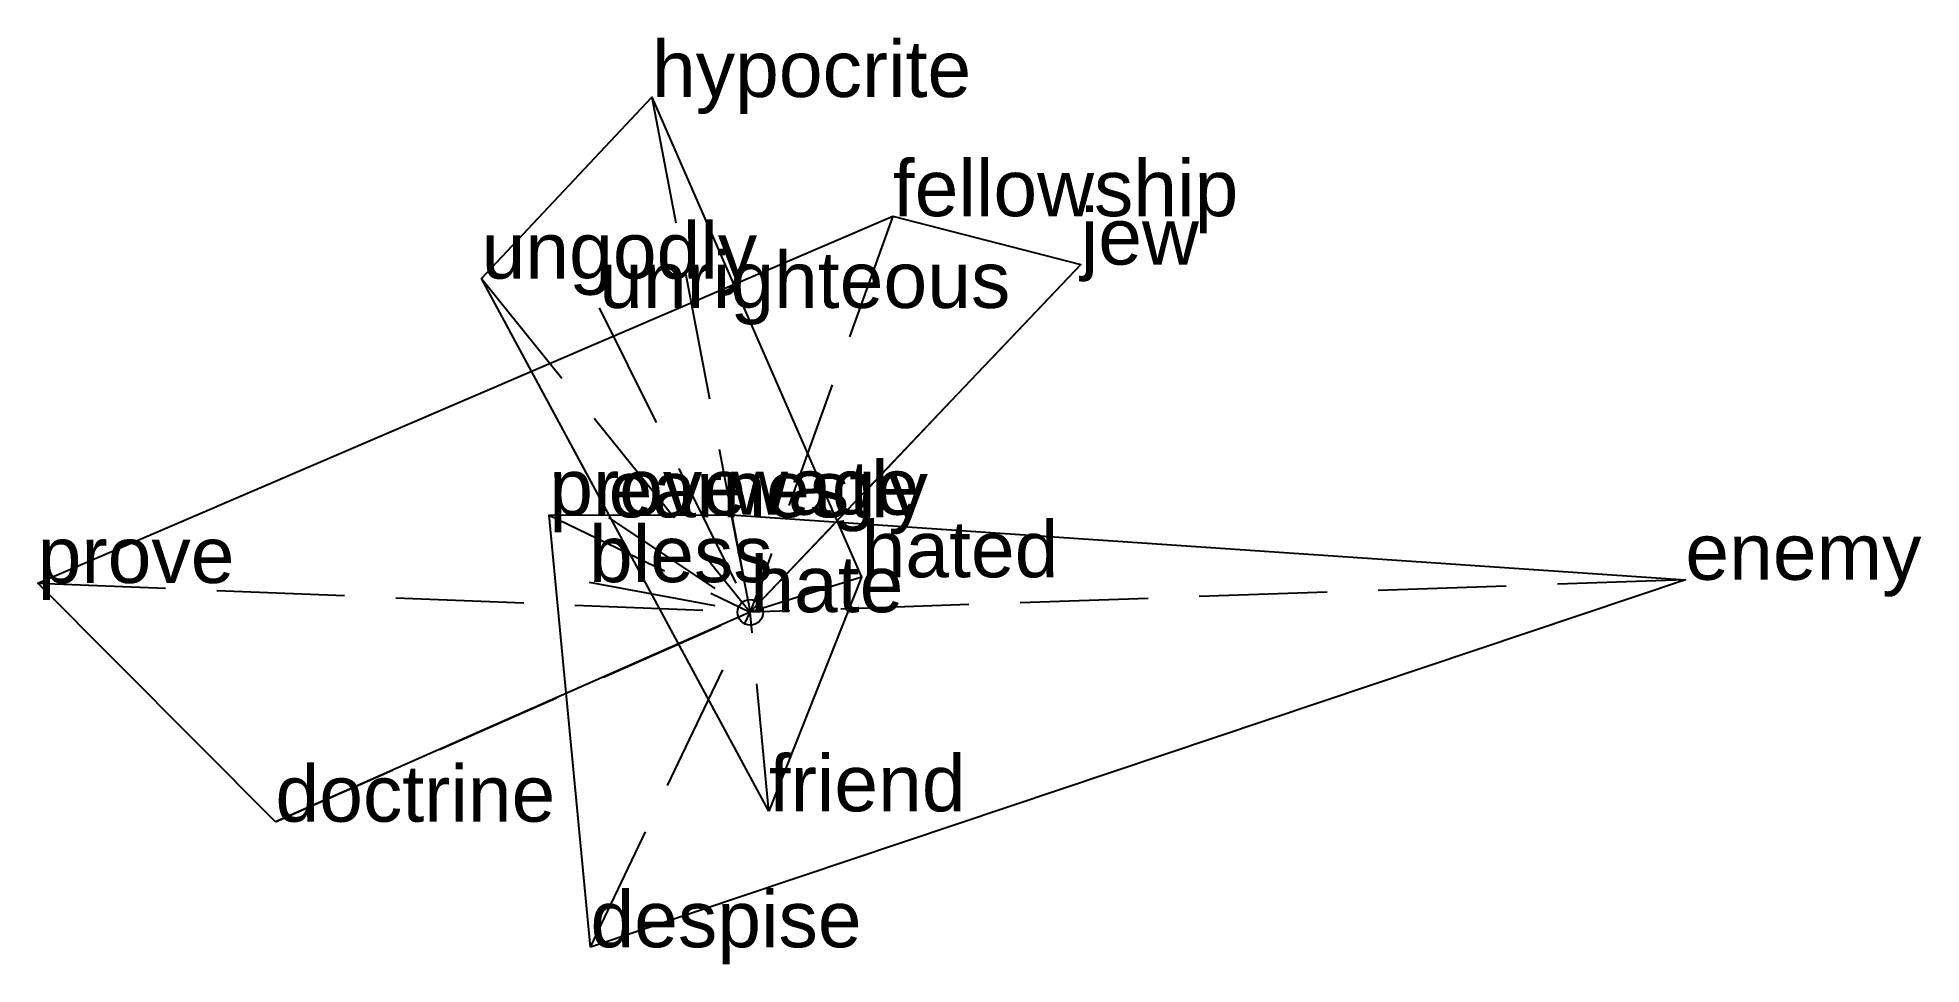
# Model space of a CAD drawing. Extents: x -1.39 to 2.29, y -0.69 to 1.12.
import ezdxf

# ---------------------------------------------------------------- set-up
doc = ezdxf.new("R2010")
doc.units = 0
doc.linetypes.add('DASHED2', pattern=[0.3, 0.25, -0.05])
for name, color, linetype in [('TEXT_nt', 1, 'CONTINUOUS'), ('TEXT_ot', 1, 'CONTINUOUS'), ('TEXT_q', 1, 'CONTINUOUS')]:
    doc.layers.add(name, color=color, linetype=linetype)
doc.styles.get("Standard").update_dxf_attribs({"font": 'arial.ttf'})

# ---------------------------------------------------------------- blocks, each defined once
blk = doc.blocks.new('ot-hate')
at = {"layer": 'LINES_ot', "linetype": 'DASHED2'}
for p in [(-0.192, 1.0056), (-0.5248, 0.6512), (-0.2952, 0.5939), (0.2173, 0.0682), (0, 0), (0.0361, -0.3886)]:
    blk.add_line(p, (0, 0), dxfattribs=at)
at = {"layer": 'ORIGIN_ot'}
blk.add_circle((0, 0), 0.025, dxfattribs=at)
at = {"layer": 'TEXT_ot'}
for s, p in [('hypocrite', (-0.192, 1.0056)), ('ungodly', (-0.5248, 0.6512)), ('unrighteous', (-0.2952, 0.5939)), ('hated', (0.2173, 0.0682)), ('hate', (0, 0)), ('friend', (0.0361, -0.3886))]:
    blk.add_text(s, height=0.11, dxfattribs=at).set_placement(p)
blk = doc.blocks.new('nt-hate')
at = {"layer": 'LINES_nt', "linetype": 'DASHED2'}
for p in [(-0.3927, 0.1892), (-0.0374, 0.1902), (-0.315, 0.0587), (1.8261, 0.0633), (-0.3122, -0.654), (0, 0)]:
    blk.add_line(p, (0, 0), dxfattribs=at)
at = {"layer": 'ORIGIN_nt'}
blk.add_circle((0, 0), 0.025, dxfattribs=at)
at = {"layer": 'TEXT_nt'}
for s, p in [('prove', (-0.3927, 0.1892)), ('wage', (-0.0374, 0.1902)), ('bless', (-0.315, 0.0587)), ('enemy', (1.8261, 0.0633)), ('hate', (0, 0)), ('despise', (-0.3122, -0.654))]:
    blk.add_text(s, height=0.11, dxfattribs=at).set_placement(p)
blk = doc.blocks.new('q-hate')
at = {"layer": 'LINES_q', "linetype": 'DASHED2'}
for p in [(0.2784, 0.773), (0.6454, 0.6785), (-0.2767, 0.1852), (-1.3917, 0.057), (-0.9274, -0.4089), (0, 0)]:
    blk.add_line(p, (0, 0), dxfattribs=at)
at = {"layer": 'ORIGIN_q'}
blk.add_circle((0, 0), 0.025, dxfattribs=at)
at = {"layer": 'TEXT_q'}
for s, p in [('fellowship', (0.2784, 0.773)), ('jew', (0.6454, 0.6785)), ('earnestly', (-0.2767, 0.1852)), ('prove', (-1.3917, 0.057)), ('hate', (0, 0)), ('doctrine', (-0.9274, -0.4089))]:
    blk.add_text(s, height=0.11, dxfattribs=at).set_placement(p)

msp = doc.modelspace()

# ---------------------------------------------------------------- linework, layer by layer
at = {"layer": 'OUTLINE_nt', "linetype": 'CONTINUOUS'}
msp.add_polyline3d([(-0.3122, -0.654, 0), (-0.3927, 0.1892, 0), (-0.0374, 0.1902, 0), (1.8261, 0.0633, 0), (-0.3122, -0.654, 0)], close=True, dxfattribs=at)
at = {"layer": 'OUTLINE_ot', "linetype": 'CONTINUOUS'}
msp.add_polyline3d([(0.0361, -0.3886, 0), (-0.5248, 0.6512, 0), (-0.192, 1.0056, 0), (0.2173, 0.0682, 0), (0.0361, -0.3886, 0)], close=True, dxfattribs=at)
at = {"layer": 'OUTLINE_q', "linetype": 'CONTINUOUS'}
msp.add_polyline3d([(-0.9274, -0.4089, 0), (-1.3917, 0.057, 0), (0.2784, 0.773, 0), (0.6454, 0.6785, 0), (0, 0, 0), (-0.9274, -0.4089, 0)], close=True, dxfattribs=at)

# ---------------------------------------------------------------- block references
for name in ['ot-hate', 'q-hate', 'nt-hate']:
    msp.add_blockref(name, (0, 0))

doc.saveas('drawing.dxf')
